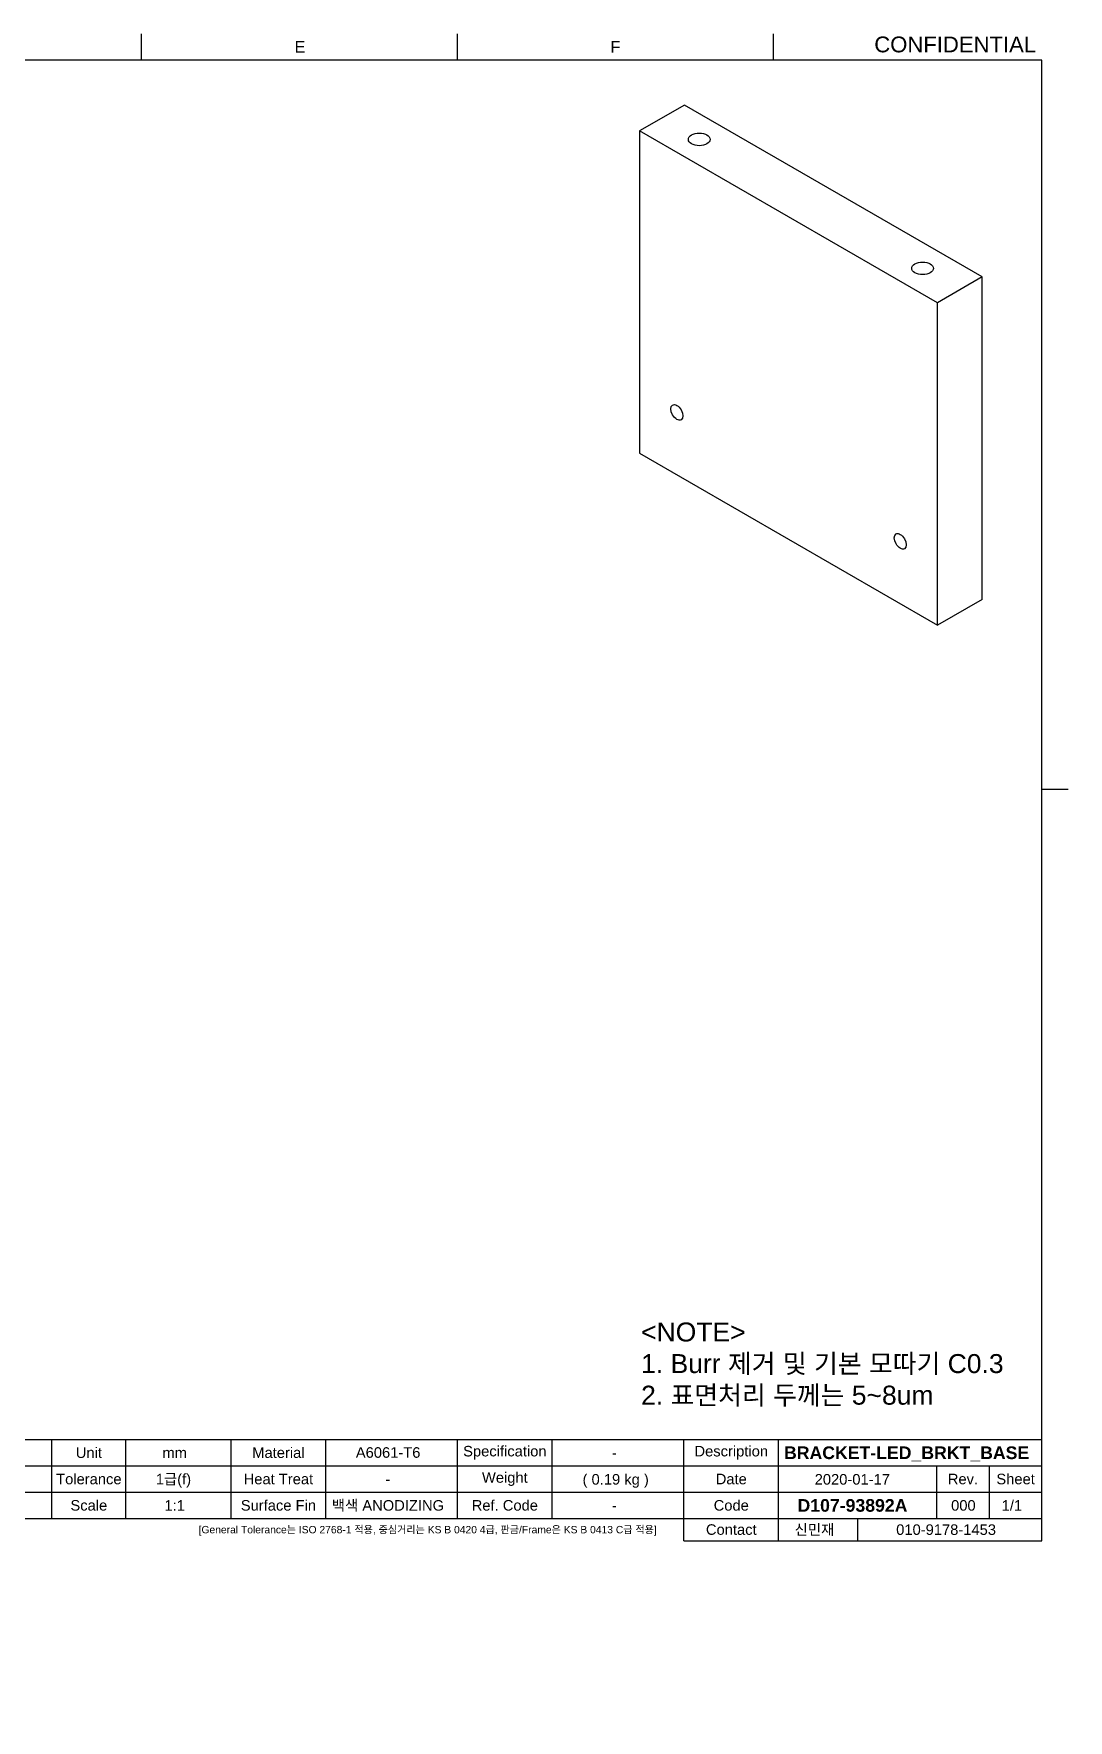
# Model space of a CAD drawing. Header units: millimetres. Extents: x 0 to 416, y -34 to 292.
# Drawn here: x 219.5 to 416, y -28.3 to 292 of the extents above; entities that cross this region are included whole.
import ezdxf
from ezdxf.entities.mleader import LeaderData, LeaderLine
from ezdxf.math import Vec2, Vec3

# ---------------------------------------------------------------- set-up
doc = ezdxf.new("R2010")
doc.units = ezdxf.units.MM
for name, color, linetype in [('Default', 7, 'Continuous'), ('LOGO', 7, 'Continuous'), ('MEC-000333184', 7, 'Continuous'), ('Template', 7, 'Continuous'), ('TEXT_CALLOUT', 7, 'Continuous')]:
    doc.layers.add(name, color=color, linetype=linetype)

# ---------------------------------------------------------------- blocks, each defined once
blk = doc.blocks.new('SE2')
at = {"layer": 'MEC-000333184', "color": 7, "linetype": 'Continuous'}
for p, q in [((343.09, 278.46), (334.6, 273.56)), ((399.66, 245.8), (343.09, 278.46)), ((391.17, 240.9), (334.6, 273.56)), ((334.6, 273.56), (334.6, 212.33)), ((399.66, 245.8), (391.17, 240.9)), ((399.66, 184.57), (399.66, 245.8)), ((391.17, 179.67), (391.17, 240.9)), ((334.6, 212.33), (391.17, 179.67)), ((399.66, 184.57), (391.17, 179.67))]:
    blk.add_line(p, q, dxfattribs=at)
for centre, major_axis in [((345.92, 271.93), (-2.07, 0)), ((388.34, 247.44), (-2.07, 0)), ((341.67, 220.08), (-0.81, 1.4)), ((384.1, 195.59), (-0.81, 1.4))]:
    blk.add_ellipse(centre, major_axis=major_axis, ratio=0.57735, dxfattribs=at)
blk = doc.blocks.new('_Dot')
at = {"color": 0, "linetype": 'ByBlock', "lineweight": -2}
blk.add_line((-0.5, 0), (-1, 0), dxfattribs=at)
at = {"color": 0, "linetype": 'ByBlock', "const_width": 0.5}
blk.add_lwpolyline([(-0.25, 0, 1), (0.25, 0, 1)], format="xyb", close=True, dxfattribs=at)

msp = doc.modelspace()

# ---------------------------------------------------------------- linework, layer by layer
at = {"layer": 'Template', "color": 7, "linetype": 'Continuous'}
for p, q in [((240, 287), (240, 292)), ((300, 287), (300, 292)), ((360, 287), (360, 292)), ((411, 287), (10, 287)), ((411, 5.8), (411, 287)), ((411, 148.5), (416, 148.5)), ((161, 25), (411, 25)), ((223, 10), (223, 25)), ((237, 10), (237, 25)), ((257, 10), (257, 25)), ((275, 10), (275, 25)), ((300, 10), (300, 25)), ((318, 10), (318, 25)), ((343, 5.8), (343, 25)), ((361, 5.8), (361, 25)), ((189, 20), (411, 20)), ((391, 20), (391, 10)), ((401, 20), (401, 10)), ((189, 15), (411, 15)), ((10, 10), (411, 10)), ((376, 10), (376, 5.8)), ((343, 5.8), (411, 5.8))]:
    msp.add_line(p, q, dxfattribs=at)

# ---------------------------------------------------------------- block references
at = {"layer": 'Default'}
msp.add_blockref('SE2', (0, 0), dxfattribs=at)

# ---------------------------------------------------------------- texts
for s, insert, char_height, width, attachment_point in [('{\\fArial|b0||i0||c0|p34;\\C7;\\H3.6;\\W1.;<NOTE>\\P}{\\fArial|b0||i0||c0|p34;\\C7;\\H3.6;\\W1.;1. Burr 제거 및 기본 모따기 C0.3\\P}{\\fArial|b0||i0||c0|p34;\\C7;\\H3.6;\\W1.;2. 표면처리 두께는 5~8um}', (334.8823, 47.2366), 3.6, 73.260011, 1), ('{\\fArial|b0||i0||c0|p34;\\C7;\\H2.;\\W1.;Unit}', (230, 22.5), 2, 15.4, 5), ('{\\fArial|b0||i0||c0|p34;\\C7;\\H2.;\\W1.;Material}', (266, 22.5), 2, 19.8, 5), ('{\\fArial|b0||i0||c0|p34;\\C7;\\H2.;\\W1.;Specification}', (309, 22.5), 2, 19.8, 5), ('{\\fArial|b0||i0||c0|p34;\\C7;\\H2.;\\W1.;Description}', (352, 22.5), 2, 19.8, 5), ('{\\fArial|b0||i0||c0|p34;\\C7;\\H2.;\\W1.;Tolerance}', (230, 17.5), 2, 15.4, 5), ('{\\fArial|b0||i0||c0|p34;\\C7;\\H2.;\\W1.;Heat Treat}', (266, 17.5), 2, 19.8, 5), ('{\\fArial|b0||i0||c0|p34;\\C7;\\H2.;\\W1.;Weight}', (309, 17.5), 2, 19.8, 5), ('{\\fArial|b0||i0||c0|p34;\\C7;\\H2.;\\W1.;Date}', (352, 17.5), 2, 19.8, 5), ('{\\fArial|b0||i0||c0|p34;\\C7;\\H2.;\\W1.;Rev.}', (396, 17.5), 2, 11, 5), ('{\\fArial|b0||i0||c0|p34;\\C7;\\H2.;\\W1.;Sheet}', (406, 17.5), 2, 11, 5), ('{\\fArial|b0||i0||c0|p34;\\C7;\\H2.;\\W1.;Scale}', (230, 12.5), 2, 15.4, 5), ('{\\fArial|b0||i0||c0|p34;\\C7;\\H2.;\\W1.;Surface Fin}', (266, 12.5), 2, 19.8, 5), ('{\\fArial|b0||i0||c0|p34;\\C7;\\H2.;\\W1.;Ref. Code}', (309, 12.5), 2, 19.8, 5), ('{\\fArial|b0||i0||c0|p34;\\C7;\\H2.;\\W1.;Code}', (352, 12.5), 2, 19.8, 5), ('{\\fArial|b0||i0||c0|p34;\\C7;\\H2.;\\W1.;Contact}', (352, 7.9), 2, 19.8, 5)]:
    msp.add_mtext(s, dxfattribs=dict(at, insert=insert, char_height=char_height, width=width, attachment_point=attachment_point))

# ---------------------------------------------------------------- leaders
at = {"layer": 'LOGO', "color": 7, "linetype": 'Continuous'}
ml = msp.add_multileader_mtext('Standard', dxfattribs=at)
ml.set_content('{\\pxsm0.9;\\fArial|b0||i0||c0|p34;\\W1.;CONFIDENTIAL\\P}', color=256)
ml.set_leader_properties()
ml.set_arrow_properties(name='DOT')
ml.build(insert=Vec2(0, 0))
ml.multileader.update_dxf_attribs({"leader_type": 0, "text_left_attachment_type": 4, "text_right_attachment_type": 4, "dogleg_length": 0, "arrow_head_size": 2.4})
ctx = ml.context
ctx.base_point, ctx.char_height, ctx.arrow_head_size, ctx.landing_gap_size = Vec3(377.1604, 289.9423), 3, 2.4, 1.05
ctx.left_attachment, ctx.right_attachment = 4, 4
ctx.mtext.insert = Vec3(379.1604, 291.4678)
at = {"layer": 'Template', "color": 7, "linetype": 'Continuous'}
ml = msp.add_multileader_mtext('Standard', dxfattribs=at)
ml.set_content('{\\pxsm0.9;\\fArial|b0||i0||c0|p34;\\W1.;E\\P}', color=256)
ml.set_leader_properties()
ml.set_arrow_properties(name='DOT')
ml.build(insert=Vec2(0, 0))
ml.multileader.update_dxf_attribs({"leader_type": 0, "dogleg_length": 0, "arrow_head_size": 1.76})
ctx = ml.context
ctx.base_point, ctx.char_height, ctx.arrow_head_size, ctx.landing_gap_size = Vec3(267.0652, 289.5), 2.2, 1.76, 0.77
ctx.mtext.insert = Vec3(269.0652, 290.6)
ml = msp.add_multileader_mtext('Standard', dxfattribs=at)
ml.set_content('{\\pxsm0.9;\\fArial|b0||i0||c0|p34;\\W1.;F\\P}', color=256)
ml.set_leader_properties()
ml.set_arrow_properties(name='DOT')
ml.build(insert=Vec2(0, 0))
ml.multileader.update_dxf_attribs({"leader_type": 0, "dogleg_length": 0, "arrow_head_size": 1.76})
ctx = ml.context
ctx.base_point, ctx.char_height, ctx.arrow_head_size, ctx.landing_gap_size = Vec3(327.0652, 289.5), 2.2, 1.76, 0.77
ctx.mtext.insert = Vec3(329.0652, 290.6)
ml = msp.add_multileader_mtext('Standard', dxfattribs=at)
ml.set_content('{\\pxsm0.9;\\fArial|b0||i0||c0|p34;\\W1.;[General Tolerance는 ISO 2768-1 적용, 중심거리는 KS B 0420 4급, 판금/Frame은 KS B 0413 C급 적용]\\P}', color=256)
ml.set_leader_properties()
ml.set_arrow_properties(name='DOT')
ml.build(insert=Vec2(0, 0))
ml.multileader.update_dxf_attribs({"leader_type": 0, "dogleg_length": 0, "arrow_head_size": 1.12})
ctx = ml.context
ctx.base_point, ctx.char_height, ctx.arrow_head_size, ctx.landing_gap_size = Vec3(248.842, 7.7061), 1.4, 1.12, 0.49
ctx.mtext.insert = Vec3(250.842, 8.6)
at = {"layer": 'TEXT_CALLOUT', "color": 7, "linetype": 'Continuous'}
ml = msp.add_multileader_mtext('Standard', dxfattribs=at)
ml.set_content('{\\pxsm0.9;\\fArial|b0||i0||c0|p34;\\W1.;mm\\P}', color=256)
ml.set_leader_properties()
ml.build(insert=Vec2(0, 0))
ml.multileader.update_dxf_attribs({"dogleg_length": 0, "arrow_head_size": 1.6})
ctx = ml.context
ctx.base_point, ctx.char_height, ctx.arrow_head_size, ctx.landing_gap_size = Vec3(242.155, 22.5), 2, 1.6, 0.7
ctx.text_align_type = 1
ctx.mtext.insert, ctx.mtext.alignment = Vec3(246.3, 23.5), 2
ml = msp.add_multileader_mtext('Standard', dxfattribs=at)
ml.set_content('{\\pxsm0.9;\\fArial|b0||i0||c0|p34;\\W1.;A6061-T6\\P}', color=256)
ml.set_leader_properties()
ml.set_arrow_properties(name='DOT')
ml.build(insert=Vec2(0, 0))
ml.multileader.update_dxf_attribs({"dogleg_length": 0, "arrow_head_size": 1.6})
ctx = ml.context
ctx.base_point, ctx.char_height, ctx.arrow_head_size, ctx.landing_gap_size = Vec3(278.7692, 22.5319), 2, 1.6, 0.7
ctx.text_align_type = 1
ctx.mtext.insert, ctx.mtext.alignment = Vec3(286.8352, 23.5489), 2
ml = msp.add_multileader_mtext('Standard', dxfattribs=at)
ml.set_content('{\\pxsm0.9;\\fArial|b0||i0||c0|p34;\\W1.;-\\P}', color=256)
ml.set_leader_properties()
ml.set_arrow_properties(name='DOT')
ml.build(insert=Vec2(0, 0))
ml.multileader.update_dxf_attribs({"dogleg_length": 0, "arrow_head_size": 1.6})
ctx = ml.context
ctx.base_point, ctx.char_height, ctx.arrow_head_size, ctx.landing_gap_size = Vec3(327.423, 22.5), 2, 1.6, 0.7
ctx.text_align_type = 1
ctx.mtext.insert, ctx.mtext.alignment = Vec3(329.8, 23.5), 2
ml = msp.add_multileader_mtext('Standard', dxfattribs=at)
ml.set_content('{\\pxsm0.9;\\fArial|b1||i0||c0|p34;\\W1.;BRACKET-LED_BRKT_BASE\\P}', color=256)
ml.set_leader_properties()
ml.set_arrow_properties(name='DOT')
ml.build(insert=Vec2(0, 0))
ml.multileader.update_dxf_attribs({"dogleg_length": 0, "arrow_head_size": 0.6622})
ctx = ml.context
ctx.base_point, ctx.char_height, ctx.arrow_head_size, ctx.landing_gap_size = Vec3(360.2408, 22.1688), 2.4, 0.6622, 0.84
ctx.text_align_type = 1
ctx.mtext.insert, ctx.mtext.alignment = Vec3(385.3, 23.7), 2
ml = msp.add_multileader_mtext('Standard', dxfattribs=at)
ml.set_content('{\\pxsm0.9;\\fArial|b0||i0||c0|p34;\\W1.;1급(f)\\P}', color=256)
ml.set_leader_properties()
ml.set_arrow_properties(name='DOT')
ml.build(insert=Vec2(0, 0))
ml.multileader.update_dxf_attribs({"dogleg_length": 0, "arrow_head_size": 1.6})
ctx = ml.context
ctx.base_point, ctx.char_height, ctx.arrow_head_size, ctx.landing_gap_size = Vec3(240.7174, 17.206), 2, 1.6, 0.7
ctx.mtext.insert = Vec3(242.7174, 18.5)
ml = msp.add_multileader_mtext('Standard', dxfattribs=at)
ml.set_content('{\\pxsm0.9;\\fArial|b0||i0||c0|p34;\\W1.;-\\P}', color=256)
ml.set_leader_properties()
ml.set_arrow_properties(name='DOT')
ml.build(insert=Vec2(0, 0))
ml.multileader.update_dxf_attribs({"dogleg_length": 0, "arrow_head_size": 0.632})
ctx = ml.context
ctx.base_point, ctx.char_height, ctx.arrow_head_size, ctx.landing_gap_size = Vec3(284.423, 17.5), 2, 0.632, 0.7
ctx.text_align_type = 1
ctx.mtext.insert, ctx.mtext.alignment = Vec3(286.8, 18.5), 2
ml = msp.add_multileader_mtext('Standard', dxfattribs=at)
ml.set_content('{\\pxsm0.9;\\fArial|b0||i0||c0|p34;\\W1.;( 0.19 kg )\\P}', color=256)
ml.set_leader_properties()
ml.build(insert=Vec2(0, 0))
ml.multileader.update_dxf_attribs({"dogleg_length": 0, "arrow_head_size": 1.6})
ctx = ml.context
ctx.base_point, ctx.char_height, ctx.arrow_head_size, ctx.landing_gap_size = Vec3(321.9032, 17.1556), 2, 1.6, 0.7
ctx.text_align_type = 1
ctx.mtext.insert, ctx.mtext.alignment = Vec3(330.0522, 18.4496), 2
ml = msp.add_multileader_mtext('Standard', dxfattribs=at)
ml.set_content('{\\pxsm0.9;\\fArial|b0||i0||c0|p34;\\W1.;2020-01-17\\P}', color=256)
ml.set_leader_properties()
ml.set_arrow_properties(name='DOT')
ml.build(insert=Vec2(0, 0))
ml.multileader.update_dxf_attribs({"dogleg_length": 0, "arrow_head_size": 0.7037})
ctx = ml.context
ctx.base_point, ctx.char_height, ctx.arrow_head_size, ctx.landing_gap_size = Vec3(365.9545, 17.4309), 2, 0.7037, 0.7
ctx.text_align_type = 1
ctx.mtext.insert, ctx.mtext.width, ctx.mtext.alignment = Vec3(374.9875, 18.4479), 30, 2
ml = msp.add_multileader_mtext('Standard', dxfattribs=at)
ml.set_content('{\\pxsm0.9;\\fArial|b0||i0||c0|p34;\\W1.;1:1\\P}', color=256)
ml.set_leader_properties()
ml.build(insert=Vec2(0, 0))
ml.multileader.update_dxf_attribs({"dogleg_length": 0, "arrow_head_size": 1.6})
ctx = ml.context
ctx.base_point, ctx.char_height, ctx.arrow_head_size, ctx.landing_gap_size = Vec3(242.768, 12.5), 2, 1.6, 0.7
ctx.text_align_type = 1
ctx.mtext.insert, ctx.mtext.alignment = Vec3(246.3, 13.5), 2
ml = msp.add_multileader_mtext('Standard', dxfattribs=at)
ml.set_content('{\\pxsm0.9;\\fArial|b0||i0||c0|p34;\\W1.;백색 ANODIZING\\P}', color=256)
ml.set_leader_properties()
ml.set_arrow_properties(name='DOT')
ml.build(insert=Vec2(0, 0))
ml.multileader.update_dxf_attribs({"dogleg_length": 0, "arrow_head_size": 0.632})
ctx = ml.context
ctx.base_point, ctx.char_height, ctx.arrow_head_size, ctx.landing_gap_size = Vec3(274.202, 12.432), 2, 0.632, 0.7
ctx.text_align_type = 1
ctx.mtext.insert, ctx.mtext.alignment = Vec3(286.8, 13.5), 2
ml = msp.add_multileader_mtext('Standard', dxfattribs=at)
ml.set_content('{\\pxsm0.9;\\fArial|b0||i0||c0|p34;\\W1.;-\\P}', color=256)
ml.set_leader_properties()
ml.set_arrow_properties(name='DOT')
ml.build(insert=Vec2(0, 0))
ml.multileader.update_dxf_attribs({"dogleg_length": 0, "arrow_head_size": 1.6})
ctx = ml.context
ctx.base_point, ctx.char_height, ctx.arrow_head_size, ctx.landing_gap_size = Vec3(327.423, 12.5), 2, 1.6, 0.7
ctx.text_align_type = 1
ctx.mtext.insert, ctx.mtext.alignment = Vec3(329.8, 13.5), 2
ml = msp.add_multileader_mtext('Standard', dxfattribs=at)
ml.set_content('{\\pxsm0.9;\\fArial|b1||i0||c0|p34;\\W1.;D107-93892A\\P}', color=256)
ml.set_leader_properties()
ml.set_arrow_properties(name='DOT')
ml.build(insert=Vec2(0, 0))
ml.multileader.update_dxf_attribs({"dogleg_length": 0, "arrow_head_size": 0.6461})
ctx = ml.context
ctx.base_point, ctx.char_height, ctx.arrow_head_size, ctx.landing_gap_size = Vec3(362.7228, 12.4772), 2.4, 0.6461, 0.84
ctx.text_align_type = 1
ctx.mtext.insert, ctx.mtext.alignment = Vec3(375.02, 13.7), 2
ml = msp.add_multileader_mtext('Standard', dxfattribs=at)
ml.set_content('{\\pxsm0.9;\\fArial|b0||i0||c0|p34;\\W1.;000\\P}', color=256)
ml.set_leader_properties()
ml.set_arrow_properties(name='DOT')
ml.build(insert=Vec2(0, 0))
ml.multileader.update_dxf_attribs({"dogleg_length": 0, "arrow_head_size": 1.6})
ctx = ml.context
ctx.base_point, ctx.char_height, ctx.arrow_head_size, ctx.landing_gap_size = Vec3(391.8796, 12.483), 2, 1.6, 0.7
ctx.text_align_type = 1
ctx.mtext.insert, ctx.mtext.alignment = Vec3(396.0826, 13.5), 2
ml = msp.add_multileader_mtext('Standard', dxfattribs=at)
ml.set_content('{\\pxsm0.9;\\fArial|b0||i0||c0|p34;\\W1.;1/1\\P}', color=256)
ml.set_leader_properties()
ml.set_arrow_properties(name='DOT')
ml.build(insert=Vec2(0, 0))
ml.multileader.update_dxf_attribs({"dogleg_length": 0, "arrow_head_size": 0.584})
ctx = ml.context
ctx.base_point, ctx.char_height, ctx.arrow_head_size, ctx.landing_gap_size = Vec3(401.768, 12.483), 2, 0.584, 0.7
ctx.text_align_type = 1
ctx.mtext.insert, ctx.mtext.alignment = Vec3(405.3, 13.5), 2
ml = msp.add_multileader_mtext('Standard', dxfattribs=at)
ml.set_content('{\\pxsm0.9;\\fArial|b0||i0||c0|p34;\\W1.;신민재\\P}', color=256)
ml.set_leader_properties()
ml.set_arrow_properties(name='DOT')
ml.build(insert=Vec2(0, 0))
ml.multileader.update_dxf_attribs({"dogleg_length": 0, "arrow_head_size": 0.525})
ctx = ml.context
ctx.base_point, ctx.char_height, ctx.arrow_head_size, ctx.landing_gap_size = Vec3(362.0576, 7.832), 2, 0.525, 0.7
ctx.text_align_type = 1
ctx.mtext.insert, ctx.mtext.alignment = Vec3(367.8, 8.9), 2
ml = msp.add_multileader_mtext('Standard', dxfattribs=at)
ml.set_content('{\\pxsm0.9;\\fArial|b0||i0||c0|p34;\\W1.;010-9178-1453\\P}', color=256)
ml.set_leader_properties()
ml.set_arrow_properties(name='DOT')
ml.build(insert=Vec2(0, 0))
ml.multileader.update_dxf_attribs({"dogleg_length": 0, "arrow_head_size": 0.5782})
ctx = ml.context
ctx.base_point, ctx.char_height, ctx.arrow_head_size, ctx.landing_gap_size = Vec3(381.455, 7.883), 2, 0.5782, 0.7
ctx.text_align_type = 1
ctx.mtext.insert, ctx.mtext.alignment = Vec3(392.8, 8.9), 2

doc.saveas('drawing.dxf')
